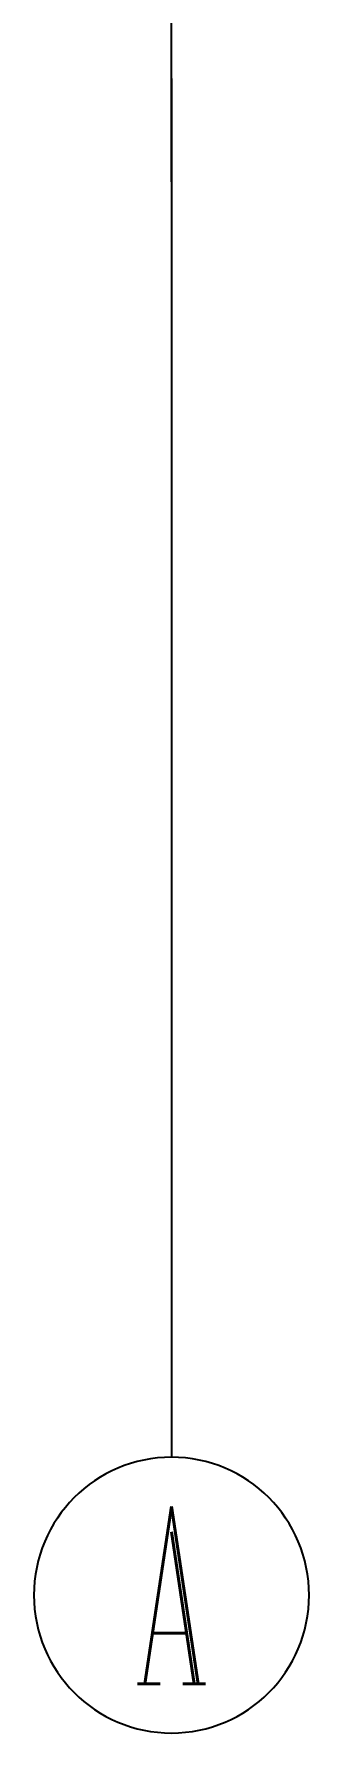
# Model space of a CAD drawing. Extents: x 69728788 to 149766163, y 20718153 to 43663798.
# Drawn here: x 74919673 to 74920873, y 21252773 to 21260166 of the extents above; entities that cross this region are included whole.
import ezdxf
from ezdxf.enums import TextEntityAlignment as Align

# ---------------------------------------------------------------- set-up
doc = ezdxf.new("R2010")
doc.units = 0
doc.header["$LTSCALE"] = 1000
doc.header["$MEASUREMENT"] = 0
doc.linetypes.add('DOTE', pattern=[2.42, 2, -0.2, 0.02, -0.2])
doc.layers.get('0').update_dxf_attribs({"linetype": 'CONTINUOUS'})
for name, color, linetype in [('AXIS', 3, 'CONTINUOUS'), ('AXIS_TEXT', 7, 'CONTINUOUS'), ('DOTE', 251, 'DOTE')]:
    doc.layers.add(name, color=color, linetype=linetype)
doc.styles.add('_TCH_AXIS', font='COMPLEX', dxfattribs={"bigfont": 'GBCBIG'})
doc.styles.add('COMPLEX', font='COMPLEX')

# ---------------------------------------------------------------- blocks, each defined once
blk = doc.blocks.new('_AXISO')
blk.add_circle((0, 0), 0.5)
at = {"layer": 'AXIS_TEXT', "style": 'COMPLEX', "width": 1.041667}
blk.add_attdef('A', text='', height=0.56, dxfattribs=at).set_placement((-0.25, -0.28), (0.25, -0.28), align=Align.FIT)

msp = doc.modelspace()

# ---------------------------------------------------------------- linework, layer by layer
at = {"layer": 'AXIS'}
msp.add_line((74920272.7, 21259972.7), (74920272.7, 21253972.7), dxfattribs=at)
msp.add_line((74920272.7, 21259972.7), (74920272.7, 21253972.7), dxfattribs=at)
at = {"layer": 'DOTE', "color": 25, "linetype": 'DOTE'}
msp.add_line((74920272.7, 21259522.7), (74920272.7, 21276708), dxfattribs=at)

# ---------------------------------------------------------------- block references
at = {"layer": 'AXIS'}
ref = msp.add_blockref('_AXISO', (74920272.7, 21253372.7), dxfattribs=dict(at, xscale=-1200, yscale=1200, zscale=1200))
ref.add_attrib('A', 'A', dxfattribs={"layer": 'AXIS_TEXT', "height": 772.1, "style": '_TCH_AXIS', "width": 0.5}).set_placement((74920107.2, 21252986.7), (74920438.1, 21252986.7), align=Align.FIT)

doc.saveas('drawing.dxf')
